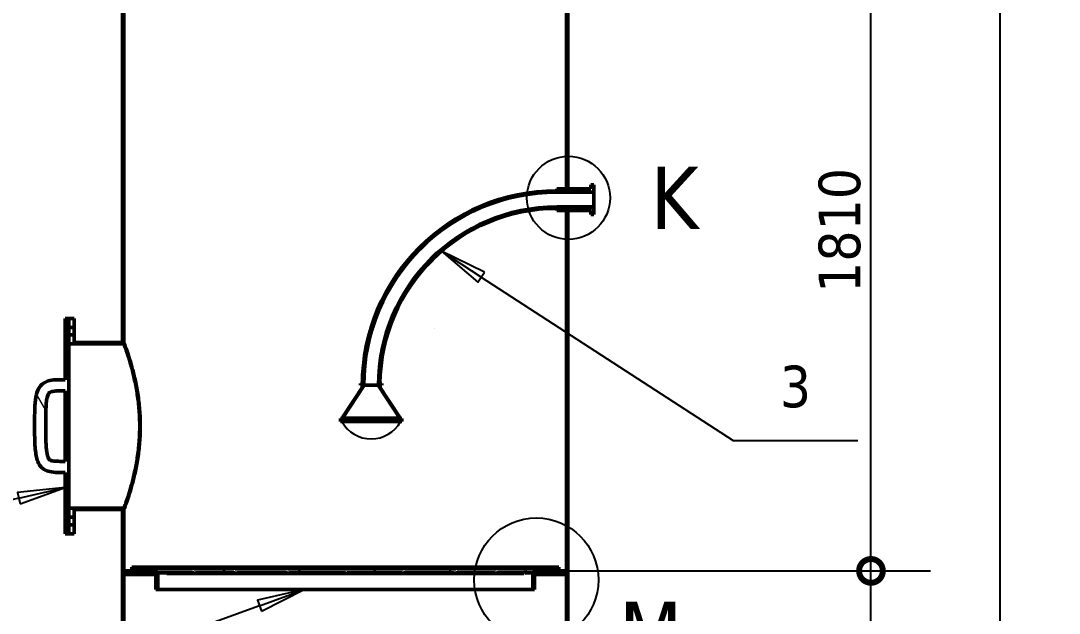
# Model space of a CAD drawing. Header units: millimetres. Extents: x 0 to 19008, y 0 to 13560.
# Drawn here: x 2756 to 5554, y 10005 to 11601 of the extents above; entities that cross this region are included whole.
import ezdxf

# ---------------------------------------------------------------- set-up
doc = ezdxf.new("R2010")
doc.units = ezdxf.units.MM
doc.header["$LTSCALE"] = 32
for name, color, linetype, lineweight in [('剖面线 (ISO)', 7, 'Continuous', 18), ('可见 (ISO)', 7, 'Continuous', 50), ('尺寸 (ISO)', 7, 'Continuous', 25), ('局部视图边界 (ISO)', 7, 'Continuous', 25), ('符号 (ISO)', 7, 'Continuous', 25), ('草图几何图元 (ISO)', 7, 'Continuous', 25)]:
    doc.layers.add(name, color=color, linetype=linetype, lineweight=lineweight)
doc.styles.add('标签文本 (ISO)', font='TAHOMA.TTF')
doc.styles.add('注释文本 (ISO)', font='TAHOMA.TTF')
doc.dimstyles.new('默认 (GB)', dxfattribs={"dimscale": 32, "dimtxt": 3.5, "dimasz": 4, "dimexe": 5, "dimexo": 0, "dimgap": 0.75, "dimtad": 1, "dimrnd": 1e-08, "dimdsep": 46, "dimtxsty": '注释文本 (ISO)', "dimblk": 'Filled-1', "dimcen": 0.09, "dimdle": 10, "dimclrd": 256, "dimclre": 256, "dimclrt": 256, "dimaunit": 1, "dimadec": 3, "dimazin": 2, "dimtfac": 1, "dimtmove": 0, "dimatfit": 3, "dimldrblk": 'Filled-1', "dimfxl": 1, "dimtolj": 1, "dimtzin": 0, "dimlwd": -1, "dimlwe": -1, "dimarcsym": 0})
pattern_1 = [(60, (0, 0), (-87.9882, 50.8), [])]
pattern_2 = [(120.0002, (0, 0), (-87.988, -50.8003), [])]

# ---------------------------------------------------------------- blocks, each defined once
blk = doc.blocks.new('引出序号7')
at = {"layer": '符号 (ISO)'}
for p, q in [((109.992, 314.664), (106.061, 313.771)), ((106.232, 313.3), (109.992, 314.664)), ((106.402, 312.83), (109.992, 314.664)), ((106.232, 313.3), (69.725, 300.061)), ((106.061, 313.771), (106.402, 312.83)), ((69.725, 300.061), (59.225, 300.061))]:
    blk.add_line(p, q, dxfattribs=at)
at = {"layer": '符号 (ISO)', "flags": 128}
blk.add_lwpolyline([(106.402, 312.83), (109.992, 314.664), (106.061, 313.771), (106.402, 312.83)], dxfattribs=at)
at = {"layer": '符号 (ISO)'}
blk.add_solid([(106.402, 312.83), (109.992, 314.664), (106.061, 313.771), (106.402, 312.83)], dxfattribs=at)
at = {"layer": '符号 (ISO)', "insert": (64.475, 304.583), "char_height": 3.5, "attachment_point": 5, "style": '注释文本 (ISO)'}
blk.add_mtext('13', dxfattribs=at)
blk = doc.blocks.new('引出序号8')
at = {"layer": '符号 (ISO)'}
for p, q in [((89.86, 323.252), (85.851, 322.838)), ((85.851, 322.838), (86.076, 321.864)), ((85.963, 322.351), (89.86, 323.252)), ((86.076, 321.864), (89.86, 323.252)), ((85.963, 322.351), (68.627, 318.342)), ((68.627, 318.342), (58.127, 318.342))]:
    blk.add_line(p, q, dxfattribs=at)
at = {"layer": '符号 (ISO)', "flags": 128}
blk.add_lwpolyline([(86.076, 321.864), (89.86, 323.252), (85.851, 322.838), (86.076, 321.864)], dxfattribs=at)
at = {"layer": '符号 (ISO)'}
blk.add_solid([(86.076, 321.864), (89.86, 323.252), (85.851, 322.838), (86.076, 321.864)], dxfattribs=at)
at = {"layer": '符号 (ISO)', "insert": (63.377, 322.854), "char_height": 3.5, "attachment_point": 5, "style": '注释文本 (ISO)'}
blk.add_mtext('9', dxfattribs=at)
blk = doc.blocks.new('引出序号10')
at = {"layer": '符号 (ISO)'}
for p, q in [((124.9, 340.949), (121.544, 343.126)), ((125.172, 341.369), (121.544, 343.126)), ((121.544, 343.126), (124.628, 340.53)), ((124.628, 340.53), (125.172, 341.369)), ((124.9, 340.949), (146.106, 327.191)), ((146.106, 327.191), (156.606, 327.191))]:
    blk.add_line(p, q, dxfattribs=at)
at = {"layer": '符号 (ISO)', "flags": 128}
blk.add_lwpolyline([(125.172, 341.369), (121.544, 343.126), (124.628, 340.53), (125.172, 341.369)], dxfattribs=at)
at = {"layer": '符号 (ISO)'}
blk.add_solid([(125.172, 341.369), (121.544, 343.126), (124.628, 340.53), (125.172, 341.369)], dxfattribs=at)
at = {"layer": '符号 (ISO)', "insert": (151.356, 331.714), "char_height": 3.5, "attachment_point": 5, "style": '注释文本 (ISO)'}
blk.add_mtext('3', dxfattribs=at)
blk = doc.blocks.new('_DotSmall')
at = {"color": 0, "linetype": 'ByBlock', "const_width": 0.5}
blk.add_lwpolyline([(-0.0625, 0, 1), (0.0625, 0, 1)], format="xyb", close=True, dxfattribs=at)
blk = doc.blocks.new('*D42')
at = {"layer": 'Defpoints', "color": 0, "transparency": 16777216}
for p in [(4226.8, 10119.3), (5046.9, 10119.3), (4226.8, 4119.3)]:
    blk.add_point(p, dxfattribs=at)
at = {"layer": '尺寸 (ISO)', "transparency": 16777216}
for p, q in [((4226.8, 10119.3), (5206.9, 10119.3)), ((5046.9, 4119.3), (5046.9, 10119.3)), ((4226.8, 4119.3), (5206.9, 4119.3))]:
    blk.add_line(p, q, dxfattribs=at)
at = {"layer": '尺寸 (ISO)', "transparency": 16777216, "xscale": 128, "yscale": 128, "zscale": 128}
for p, rotation in [((5046.9, 10119.3), 90), ((5046.9, 4119.3), 270)]:
    blk.add_blockref('_DotSmall', p, dxfattribs=dict(at, rotation=rotation))
at = {"layer": '尺寸 (ISO)', "transparency": 16777216, "insert": (4906.3, 6957.7), "char_height": 112, "attachment_point": 1, "rotation": 90, "style": '注释文本 (ISO)'}
blk.add_mtext('\\A1;6000', dxfattribs=at)
blk = doc.blocks.new('Filled-1')
at = {"color": 0}
for p, q in [((0, 0), (-1, 0.125)), ((-1, 0.125), (-1, -0.125)), ((-1, 0), (0, 0)), ((-1, -0.125), (0, 0))]:
    blk.add_line(p, q, dxfattribs=at)
at = {"color": 0, "flags": 128}
blk.add_lwpolyline([(-1, -0.125), (0, 0), (-1, 0.125), (-1, -0.125)], dxfattribs=at)
at = {"color": 0}
blk.add_solid([(-1, -0.125), (0, 0), (-1, 0.125), (-1, -0.125)], dxfattribs=at)
blk = doc.blocks.new('*D43')
at = {"layer": 'Defpoints', "color": 0, "transparency": 16777216}
for p in [(4226.8, 11929.3), (5046.9, 11929.3), (4226.8, 10119.3)]:
    blk.add_point(p, dxfattribs=at)
at = {"layer": '尺寸 (ISO)', "transparency": 16777216}
for p, q in [((4226.8, 11929.3), (5206.9, 11929.3)), ((5046.9, 10119.3), (5046.9, 11929.3)), ((4226.8, 10119.3), (5206.9, 10119.3))]:
    blk.add_line(p, q, dxfattribs=at)
at = {"layer": '尺寸 (ISO)', "transparency": 16777216, "xscale": 128, "yscale": 128, "zscale": 128}
for p, rotation in [((5046.9, 11929.3), 90), ((5046.9, 10119.3), 270)]:
    blk.add_blockref('_DotSmall', p, dxfattribs=dict(at, rotation=rotation))
at = {"layer": '尺寸 (ISO)', "transparency": 16777216, "insert": (4905.8, 10868), "char_height": 112, "attachment_point": 1, "rotation": 90, "style": '注释文本 (ISO)'}
blk.add_mtext('\\A1;1810', dxfattribs=at)
blk = doc.blocks.new('*D46')
at = {"layer": 'Defpoints', "color": 0, "transparency": 16777216}
for p in [(3630.5, 12619.3), (4180.5, 873), (5394.1, 873)]:
    blk.add_point(p, dxfattribs=at)
at = {"layer": '尺寸 (ISO)', "transparency": 16777216}
for p, q in [((3630.5, 12619.3), (5554.1, 12619.3)), ((5394.1, 12491.3), (5394.1, 1001)), ((4180.5, 873), (5554.1, 873))]:
    blk.add_line(p, q, dxfattribs=at)
at = {"layer": '尺寸 (ISO)', "transparency": 16777216, "xscale": 128, "yscale": 128, "zscale": 128}
for p, rotation in [((5394.1, 12619.3), 90), ((5394.1, 873), 270)]:
    blk.add_blockref('Filled-1', p, dxfattribs=dict(at, rotation=rotation))
at = {"layer": '尺寸 (ISO)', "transparency": 16777216, "insert": (5253.5, 6547.5), "char_height": 112, "attachment_point": 1, "rotation": 90, "style": '注释文本 (ISO)'}
blk.add_mtext('\\A1;11750', dxfattribs=at)
blk = doc.blocks.new('二维局部视图0')
at = {"layer": '局部视图边界 (ISO)'}
blk.add_circle((132.245, 347.624), 3.5, dxfattribs=at)
at = {"layer": '局部视图边界 (ISO)', "insert": (139.148, 344.999), "char_height": 5.25, "attachment_point": 7, "style": '标签文本 (ISO)'}
blk.add_mtext('K', dxfattribs=at)
blk = doc.blocks.new('二维局部视图2')
at = {"layer": '局部视图边界 (ISO)'}
blk.add_circle((129.543, 315.462), 5.226, dxfattribs=at)
at = {"layer": '局部视图边界 (ISO)', "insert": (136.494, 308.391), "char_height": 5.25, "attachment_point": 7, "style": '标签文本 (ISO)'}
blk.add_mtext('M', dxfattribs=at)

msp = doc.modelspace()

# ---------------------------------------------------------------- hatches: boundary and pattern name
at = {"layer": '剖面线 (ISO)'}
h = msp.add_hatch(dxfattribs=at)
h.set_pattern_fill('ANSI31', color=256, scale=812.8, angle=14.9999778, style=0)
h.set_pattern_definition(pattern_1)
h.paths.add_polyline_path([(3034.2394, 3294.2543), (3030.5394, 3294.2543), (3030.5394, 2219.2543), (3034.2394, 2219.2543)])
h.paths.add_polyline_path([(4230.5394, 3594.2543), (4226.8394, 3594.2543), (4226.8394, 2219.2543), (4230.5394, 2219.2543)])
h.paths.add_polyline_path([(3110.5394, 4119.2543), (3110.5394, 4129.2543), (3055.5394, 4129.2543), (3034.2394, 4129.2543), (3034.2394, 4494.2543), (3030.5394, 4494.2543), (3030.5394, 3744.2543), (3034.2394, 3744.2543), (3034.2394, 4119.2543)])
h.paths.add_polyline_path([(3110.5394, 11919.2543), (3110.5394, 11929.2543), (3055.5394, 11929.2543), (3034.2394, 11929.2543), (3034.2394, 12119.2543), (3030.5394, 12119.2543), (3030.5394, 10734.2543), (3034.2394, 10734.2543), (3034.2394, 11919.2543)])
h.paths.add_polyline_path([(4150.5394, 11929.2543), (4150.5394, 11919.2543), (4226.8394, 11919.2543), (4226.8394, 11142.9543), (4226.8394, 11142.7543), (4230.5394, 11142.7543), (4230.5394, 11142.9543), (4230.5394, 12119.2543), (4226.8394, 12119.2543), (4226.8394, 11929.2543), (4205.5394, 11929.2543)])
h.paths.add_polyline_path([(3034.2394, 10109.2543), (3110.5394, 10109.2543), (3110.5394, 10119.2543), (3055.5394, 10119.2543), (3034.2394, 10119.2543), (3034.2394, 10284.2543), (3030.5394, 10284.2543), (3030.5394, 4944.2543), (3034.2394, 4944.2543)])
h.paths.add_polyline_path([(4150.5394, 10109.2543), (4226.8394, 10109.2543), (4226.8394, 4129.2543), (4205.5394, 4129.2543), (4150.5394, 4129.2543), (4150.5394, 4119.2543), (4226.8394, 4119.2543), (4226.8394, 4044.2543), (4230.5394, 4044.2543), (4230.5394, 11095.5543), (4230.5394, 11095.7543), (4226.8394, 11095.7543), (4226.8394, 11095.5543), (4226.8394, 10119.2543), (4205.5394, 10119.2543), (4150.5394, 10119.2543)])
h = msp.add_hatch(dxfattribs=at)
h.set_pattern_fill('ANSI31', color=256, scale=812.8, angle=14.9999778, style=0)
h.set_pattern_definition(pattern_1)
edge = h.paths.add_edge_path()
edge.add_line((3676.6748, 10619.2543), (3680.3748, 10619.2543))
edge.add_ellipse((4200.3748, 10619.2543), major_axis=(-520, 0), ratio=1, start_angle=270, end_angle=360, ccw=False)
edge.add_line((4200.3748, 11139.2543), (4300.3748, 11139.2543))
edge.add_line((4300.3748, 11139.2543), (4300.3748, 11159.2543))
edge.add_line((4300.3748, 11159.2543), (4292.3748, 11159.2543))
edge.add_line((4292.3748, 11159.2543), (4292.3748, 11148.2543))
edge.add_line((4292.3748, 11148.2543), (4232.3748, 11148.2543))
edge.add_line((4232.3748, 11148.2543), (4232.3748, 11142.9543))
edge.add_line((4232.3748, 11142.9543), (4230.5394, 11142.9543))
edge.add_line((4230.5394, 11142.9543), (4226.8394, 11142.9543))
edge.add_line((4226.8394, 11142.9543), (4224.3748, 11142.9543))
edge.add_line((4224.3748, 11142.9543), (4224.3748, 11148.2543))
edge.add_line((4224.3748, 11148.2543), (4200.3748, 11148.2543))
edge.add_line((4200.3748, 11148.2543), (4200.3748, 11142.9543))
edge.add_ellipse((4200.3748, 10619.2543), major_axis=(0, 523.7), ratio=1, start_angle=0, end_angle=90)
h.paths.add_polyline_path([(3671.3748, 10619.2543), (3676.6748, 10619.2543), (3676.6748, 10624.2543), (3671.3748, 10624.2543)])
edge = h.paths.add_edge_path()
edge.add_line((3720.3748, 10619.2543), (3729.3748, 10619.2543))
edge.add_line((3729.3748, 10619.2543), (3729.3748, 10624.2543))
edge.add_line((3729.3748, 10624.2543), (3724.1011, 10624.2543))
edge.add_ellipse((4200.3748, 10619.2543), major_axis=(-476.2738, 5), ratio=1, start_angle=270.6014784, end_angle=360, ccw=False)
edge.add_line((4200.3748, 11095.5543), (4200.3748, 11090.2543))
edge.add_line((4200.3748, 11090.2543), (4224.3748, 11090.2543))
edge.add_line((4224.3748, 11090.2543), (4224.3748, 11095.5543))
edge.add_line((4224.3748, 11095.5543), (4226.8394, 11095.5543))
edge.add_line((4226.8394, 11095.5543), (4230.5394, 11095.5543))
edge.add_line((4230.5394, 11095.5543), (4232.3748, 11095.5543))
edge.add_line((4232.3748, 11095.5543), (4232.3748, 11090.2543))
edge.add_line((4232.3748, 11090.2543), (4292.3748, 11090.2543))
edge.add_line((4292.3748, 11090.2543), (4292.3748, 11079.2543))
edge.add_line((4292.3748, 11079.2543), (4300.3748, 11079.2543))
edge.add_line((4300.3748, 11079.2543), (4300.3748, 11099.2543))
edge.add_line((4300.3748, 11099.2543), (4200.3748, 11099.2543))
edge.add_ellipse((4200.3748, 10619.2543), major_axis=(0, 480), ratio=1, start_angle=0, end_angle=90)
h.paths.add_polyline_path([(3617.8748, 10529.2543), (3617.8748, 10521.2543), (3621.5748, 10521.2543), (3621.5748, 10529.2543)])
h.paths.add_polyline_path([(3782.8748, 10521.2543), (3782.8748, 10529.2543), (3779.1748, 10529.2543), (3779.1748, 10521.2543)])
h = msp.add_hatch(dxfattribs=at)
h.set_pattern_fill('ANSI31', color=256, scale=812.8, angle=75.0001754, style=0)
h.set_pattern_definition(pattern_2)
edge = h.paths.add_edge_path()
edge.add_line((2875.5345, 10263.6043), (2885.5345, 10263.6043))
edge.add_line((2885.5345, 10263.6043), (2885.5345, 10287.9543))
edge.add_line((2885.5345, 10287.9543), (2885.5345, 10730.5543))
edge.add_line((2885.5345, 10730.5543), (2885.5345, 10754.9043))
edge.add_line((2885.5345, 10754.9043), (2875.5345, 10754.9043))
edge.add_line((2875.5345, 10754.9043), (2875.5345, 10634.2543))
edge.add_spline(control_points=[(2875.5345, 10634.2543), (2856.6614, 10634.2543), (2842.342, 10634.2543), (2825.3917, 10629.2571), (2820.6709, 10627.0897), (2811.9546, 10620.7136), (2808.3583, 10616.6766), (2802.2814, 10606.6722), (2800.0547, 10600.6577), (2794.2163, 10576.7717), (2793.6704, 10552.6576), (2793.5937, 10520.9403), (2793.5878, 10504.5309), (2793.6662, 10483.2184), (2793.849, 10470.2259), (2795.5133, 10442.6403), (2797.0578, 10431.1124), (2800.9117, 10416.4905), (2802.9313, 10410.9783), (2808.4238, 10401.8188), (2811.5303, 10398.1605), (2820.1244, 10391.3304), (2825.2922, 10389.0769), (2841.7723, 10384.2543), (2855.9411, 10384.2543), (2875.5345, 10384.2543)], knot_values=[-43.696656304, -43.696656304, -43.696656304, -43.696656304, -37.789086569, -37.789086569, -35.25698667, -35.25698667, -32.612282893, -32.612282893, -29.656253231, -29.656253231, -21.926235823, -21.926235823, -19.788603883, -19.788603883, -16.570939402, -16.570939402, -12.728044649, -12.728044649, -10.366487452, -10.366487452, -8.370031356, -8.370031356, -5.878022287, -5.878022287, 0, 0, 0, 0], degree=3, periodic=0)
edge.add_line((2875.5345, 10384.2543), (2875.5345, 10263.6043))
edge = h.paths.add_edge_path(flags=0)
edge.add_spline(control_points=[(2875.5345, 10604.2543), (2869.2206, 10604.2543), (2863.6881, 10604.2501), (2858.8953, 10604.136), (2854.2598, 10604.0256), (2850.3177, 10603.8099), (2847.052, 10603.4583), (2843.8548, 10603.1141), (2841.3141, 10602.639), (2839.3673, 10602.0973), (2837.4852, 10601.5736), (2836.1651, 10601.0025), (2835.1692, 10600.435), (2834.2064, 10599.8863), (2833.5228, 10599.3453), (2832.856, 10598.6572), (2832.2113, 10597.9919), (2831.5795, 10597.1684), (2830.9236, 10596.0303), (2830.2895, 10594.93), (2829.6444, 10593.5366), (2829.0337, 10591.8374), (2827.8672, 10588.5914), (2826.8547, 10584.2301), (2826.0972, 10579.2167), (2825.3894, 10574.5322), (2824.8874, 10569.2902), (2824.5345, 10563.9579), (2824.2048, 10558.9755), (2824.0022, 10553.927), (2823.8707, 10549.0545), (2823.7478, 10544.5017), (2823.6865, 10540.0995), (2823.6515, 10535.9172), (2823.6189, 10532.0092), (2823.6092, 10528.2916), (2823.6049, 10524.7358), (2823.597, 10518.171), (2823.6, 10512.1836), (2823.6024, 10506.0107), (2823.6044, 10500.638), (2823.6087, 10495.0921), (2823.6613, 10489.1186), (2823.7071, 10483.9194), (2823.7903, 10478.4002), (2823.9678, 10472.6309), (2824.1203, 10467.6702), (2824.3433, 10462.527), (2824.6839, 10457.3938), (2824.9808, 10452.9179), (2825.3683, 10448.4499), (2825.8753, 10444.222), (2826.3173, 10440.5357), (2826.8507, 10437.0409), (2827.4808, 10433.9233), (2828.0302, 10431.2051), (2828.6549, 10428.7753), (2829.3262, 10426.7397), (2829.9115, 10424.9649), (2830.5306, 10423.4942), (2831.134, 10422.3411), (2831.6665, 10421.3234), (2832.1807, 10420.5544), (2832.6698, 10419.953), (2833.0955, 10419.4296), (2833.5009, 10419.0275), (2833.9571, 10418.6579), (2834.3541, 10418.3361), (2834.7935, 10418.0366), (2835.3573, 10417.729), (2836.327, 10417.2002), (2837.6894, 10416.642), (2839.7288, 10416.136), (2841.2458, 10415.7596), (2843.1277, 10415.4193), (2845.4052, 10415.1472), (2848.7526, 10414.7473), (2852.9483, 10414.4999), (2858.0341, 10414.3778), (2862.9972, 10414.2587), (2868.806, 10414.2543), (2875.5345, 10414.2543)], knot_values=[1, 1, 1, 1, 1.032805, 1.032805, 1.032805, 1.064533832, 1.064533832, 1.064533832, 1.095596634, 1.095596634, 1.095596634, 1.125627975, 1.125627975, 1.125627975, 1.154662104, 1.154662104, 1.154662104, 1.182732134, 1.182732134, 1.182732134, 1.20987008, 1.20987008, 1.20987008, 1.261710504, 1.261710504, 1.261710504, 1.310149678, 1.310149678, 1.310149678, 1.355410758, 1.355410758, 1.355410758, 1.397702258, 1.397702258, 1.397702258, 1.437219013, 1.437219013, 1.437219013, 1.510176009, 1.510176009, 1.510176009, 1.573675111, 1.573675111, 1.573675111, 1.628942406, 1.628942406, 1.628942406, 1.676464586, 1.676464586, 1.676464586, 1.717900493, 1.717900493, 1.717900493, 1.75402961, 1.75402961, 1.75402961, 1.78553159, 1.78553159, 1.78553159, 1.812999041, 1.812999041, 1.812999041, 1.837241204, 1.837241204, 1.837241204, 1.858340695, 1.858340695, 1.858340695, 1.876704922, 1.876704922, 1.876704922, 1.908286277, 1.908286277, 1.908286277, 1.931778242, 1.931778242, 1.931778242, 1.966305764, 1.966305764, 1.966305764, 2, 2, 2, 2], degree=3, periodic=0)
edge.add_line((2875.5345, 10414.2543), (2875.5345, 10604.2543))
h.paths.add_polyline_path([(2885.5345, 10799.2543), (2875.5345, 10799.2543), (2875.5345, 10774.9043), (2885.5345, 10774.9043)])
h.paths.add_polyline_path([(2875.5345, 10219.2543), (2885.5345, 10219.2543), (2885.5345, 10243.6043), (2875.5345, 10243.6043)])
h = msp.add_hatch(dxfattribs=at)
h.set_pattern_fill('ANSI31', color=256, scale=812.8, angle=14.9999778, style=0)
h.set_pattern_definition(pattern_1)
h.paths.add_polyline_path([(2900.5345, 10754.9043), (2885.5345, 10754.9043), (2885.5345, 10730.5543), (3034.2394, 10730.5543), (3034.2394, 10734.2543), (3030.5394, 10734.2543), (2900.5345, 10734.2543)])
h.paths.add_polyline_path([(2885.5345, 10263.6043), (2900.5345, 10263.6043), (2900.5345, 10284.2543), (3030.5394, 10284.2543), (3034.2394, 10284.2543), (3034.2394, 10287.9543), (2885.5345, 10287.9543)])
h.paths.add_polyline_path([(2900.5345, 10799.2543), (2885.5345, 10799.2543), (2885.5345, 10774.9043), (2900.5345, 10774.9043)])
h.paths.add_polyline_path([(2885.5345, 10219.2543), (2900.5345, 10219.2543), (2900.5345, 10243.6043), (2885.5345, 10243.6043)])
h = msp.add_hatch(dxfattribs=at)
h.set_pattern_fill('ANSI31', color=256, scale=812.8, angle=75.0001754, style=0)
h.set_pattern_definition(pattern_2)
h.paths.add_polyline_path([(3698.8748, 10529.2543), (3698.8748, 10530.2543), (3623.4227, 10530.2543), (3681.5694, 10619.2543), (3680.3748, 10619.2543), (3621.5748, 10529.2543)])
h.paths.add_polyline_path([(3701.8748, 10530.2543), (3701.8748, 10529.2543), (3779.1748, 10529.2543), (3720.3748, 10619.2543), (3719.1803, 10619.2543), (3777.327, 10530.2543)])
h = msp.add_hatch(dxfattribs=at)
h.set_pattern_fill('ANSI31', color=256, scale=812.8, angle=-14.9999778, style=0)
h.set_pattern_definition([(30, (0, 0), (-50.8, 87.9882), [])])
h.paths.add_polyline_path([(3226.8915, 10114.1093), (3334.2843, 10114.1093), (3336.8519, 10112.2906), (3338.1401, 10114.1093), (3474.8945, 10114.1093), (3477.4621, 10112.2906), (3478.7503, 10114.1093), (3630.7587, 10114.1093), (3634.7567, 10112.2385), (3635.6321, 10114.1093), (3783.6935, 10114.1093), (3784.9817, 10112.2906), (3787.5492, 10114.1093), (3924.401, 10114.1093), (3925.6892, 10112.2906), (3928.2568, 10114.1093), (4034.1874, 10114.1093), (4035.4755, 10112.2906), (4038.0431, 10114.1093), (4111.2754, 10114.1093), (4112.5636, 10112.2906), (4115.1312, 10114.1093), (4135.5394, 10114.1093), (4135.5394, 10069.2543), (4140.5394, 10069.2543), (4140.5394, 10114.1093), (4140.5394, 10119.2543), (4150.5394, 10119.2543), (4205.5394, 10119.2543), (4205.5394, 10129.2543), (4140.5394, 10129.2543), (4140.5394, 10124.5666), (4118.8684, 10124.5666), (4117.6198, 10126.3293), (4115.1312, 10124.5666), (4041.7804, 10124.5666), (4040.5318, 10126.3293), (4038.0431, 10124.5666), (3931.9941, 10124.5666), (3930.7455, 10126.3293), (3928.2568, 10124.5666), (3791.2865, 10124.5666), (3790.0379, 10126.3293), (3787.5492, 10124.5666), (3626.6861, 10124.5666), (3625.7336, 10125.0122), (3625.5251, 10124.5666), (3474.8945, 10124.5666), (3472.4059, 10126.3293), (3471.1573, 10124.5666), (3334.2843, 10124.5666), (3331.7956, 10126.3293), (3330.547, 10124.5666), (3223.0358, 10124.5666), (3220.5471, 10126.3293), (3219.2985, 10124.5666), (3120.5394, 10124.5666), (3120.5394, 10129.2543), (3055.5394, 10129.2543), (3055.5394, 10119.2543), (3110.5394, 10119.2543), (3120.5394, 10119.2543), (3120.5394, 10114.1093), (3120.5394, 10069.2543), (3125.5394, 10069.2543), (3125.5394, 10114.1093), (3223.0358, 10114.1093), (3225.6034, 10112.2906)])

# ---------------------------------------------------------------- linework, layer by layer
at = {"layer": '可见 (ISO)'}
for p, q in [((3030.5394, 12119.2543), (3030.5394, 10734.2543)), ((4230.5394, 11142.7543), (4230.5394, 12119.2543)), ((3034.2394, 10734.2543), (3034.2394, 11919.2543)), ((4226.8394, 11919.2543), (4226.8394, 11142.7543)), ((4200.3748, 11148.2543), (4200.3748, 11142.9543)), ((4224.3748, 11148.2543), (4200.3748, 11148.2543)), ((4200.3748, 11139.2543), (4300.3748, 11139.2543)), ((4224.3748, 11142.9543), (4224.3748, 11148.2543)), ((4232.3748, 11142.9543), (4224.3748, 11142.9543)), ((4232.3748, 11148.2543), (4232.3748, 11142.9543)), ((4292.3748, 11148.2543), (4232.3748, 11148.2543)), ((4292.3748, 11159.2543), (4292.3748, 11148.2543)), ((4300.3748, 11159.2543), (4292.3748, 11159.2543)), ((4300.3748, 11139.2543), (4300.3748, 11159.2543)), ((4300.3748, 11139.2543), (4300.3748, 11099.2543)), ((4300.3748, 11099.2543), (4200.3748, 11099.2543)), ((4200.3748, 11095.5543), (4200.3748, 11090.2543)), ((4200.3748, 11090.2543), (4224.3748, 11090.2543)), ((4224.3748, 11090.2543), (4224.3748, 11095.5543)), ((4224.3748, 11095.5543), (4232.3748, 11095.5543)), ((4226.8394, 11095.7543), (4226.8394, 10119.2543)), ((4230.5394, 4044.2543), (4230.5394, 11095.7543)), ((4232.3748, 11095.5543), (4232.3748, 11090.2543)), ((4232.3748, 11090.2543), (4292.3748, 11090.2543)), ((4292.3748, 11090.2543), (4292.3748, 11079.2543)), ((4292.3748, 11079.2543), (4300.3748, 11079.2543)), ((4300.3748, 11079.2543), (4300.3748, 11099.2543)), ((2885.5345, 10799.2543), (2875.5345, 10799.2543)), ((2875.5345, 10799.2543), (2875.5345, 10774.9043)), ((2875.5345, 10774.9043), (2885.5345, 10774.9043)), ((2875.5345, 10754.9043), (2875.5345, 10774.9043)), ((2885.5345, 10774.9043), (2885.5345, 10799.2543)), ((2900.5345, 10799.2543), (2885.5345, 10799.2543)), ((2885.5345, 10799.2543), (2885.5345, 10774.9043)), ((2885.5345, 10774.9043), (2885.5345, 10754.9043)), ((2885.5345, 10774.9043), (2900.5345, 10774.9043)), ((2885.5345, 10754.9043), (2885.5345, 10774.9043)), ((2900.5345, 10774.9043), (2900.5345, 10799.2543)), ((2900.5345, 10774.9043), (2900.5345, 10754.9043)), ((2885.5345, 10754.9043), (2875.5345, 10754.9043)), ((2875.5345, 10754.9043), (2875.5345, 10634.2543)), ((2885.5345, 10263.6043), (2885.5345, 10754.9043)), ((2900.5345, 10754.9043), (2885.5345, 10754.9043)), ((2885.5345, 10754.9043), (2885.5345, 10730.5543)), ((2900.5345, 10734.2543), (2900.5345, 10754.9043)), ((2885.5345, 10730.5543), (3034.2394, 10730.5543)), ((3034.2394, 10734.2543), (2900.5345, 10734.2543)), ((3030.5394, 10734.2543), (3034.2394, 10734.2543)), ((3034.2394, 10730.5543), (3034.2394, 10734.2543)), ((2875.5345, 10604.2543), (2875.5345, 10414.2543)), ((3680.3748, 10619.2543), (3621.5748, 10529.2543)), ((3623.4227, 10530.2543), (3681.5694, 10619.2543)), ((3671.3748, 10624.2543), (3671.3748, 10619.2543)), ((3676.6748, 10624.2543), (3671.3748, 10624.2543)), ((3671.3748, 10619.2543), (3676.6748, 10619.2543)), ((3676.6748, 10619.2543), (3676.6748, 10624.2543)), ((3676.6748, 10624.2543), (3676.6987, 10624.2543)), ((3676.6748, 10619.2543), (3680.3748, 10619.2543)), ((3681.5694, 10619.2543), (3680.3748, 10619.2543)), ((3681.5694, 10619.2543), (3719.1803, 10619.2543)), ((3720.3748, 10619.2543), (3719.1803, 10619.2543)), ((3719.1803, 10619.2543), (3777.327, 10530.2543)), ((3720.3748, 10619.2543), (3729.3748, 10619.2543)), ((3779.1748, 10529.2543), (3720.3748, 10619.2543)), ((3729.3748, 10624.2543), (3724.1011, 10624.2543)), ((3729.3748, 10619.2543), (3729.3748, 10624.2543)), ((3617.8748, 10529.2543), (3617.8748, 10521.2543)), ((3621.5748, 10529.2543), (3617.8748, 10529.2543)), ((3617.8748, 10521.2543), (3621.5748, 10521.2543)), ((3621.5748, 10521.2543), (3621.5748, 10529.2543)), ((3621.5748, 10529.2543), (3698.8748, 10529.2543)), ((3621.5748, 10521.2543), (3779.1748, 10521.2543)), ((3698.8748, 10530.2543), (3623.4227, 10530.2543)), ((3698.8748, 10529.2543), (3698.8748, 10530.2543)), ((3698.8748, 10530.2543), (3701.8748, 10530.2543)), ((3701.8748, 10529.2543), (3698.8748, 10529.2543)), ((3701.8748, 10530.2543), (3701.8748, 10529.2543)), ((3777.327, 10530.2543), (3701.8748, 10530.2543)), ((3701.8748, 10529.2543), (3779.1748, 10529.2543)), ((3782.8748, 10529.2543), (3779.1748, 10529.2543)), ((3779.1748, 10529.2543), (3779.1748, 10521.2543)), ((3779.1748, 10521.2543), (3782.8748, 10521.2543)), ((3782.8748, 10521.2543), (3782.8748, 10529.2543)), ((2875.5345, 10384.2543), (2875.5345, 10263.6043)), ((3034.2394, 10287.9543), (2885.5345, 10287.9543)), ((2885.5345, 10287.9543), (2885.5345, 10263.6043)), ((2900.5345, 10263.6043), (2900.5345, 10284.2543)), ((2900.5345, 10284.2543), (3034.2394, 10284.2543)), ((3034.2394, 10284.2543), (3030.5394, 10284.2543)), ((3030.5394, 10284.2543), (3030.5394, 4944.2543)), ((3034.2394, 10284.2543), (3034.2394, 10287.9543)), ((3034.2394, 10119.2543), (3034.2394, 10284.2543)), ((2875.5345, 10263.6043), (2885.5345, 10263.6043)), ((2875.5345, 10243.6043), (2875.5345, 10263.6043)), ((2885.5345, 10243.6043), (2875.5345, 10243.6043)), ((2875.5345, 10243.6043), (2875.5345, 10219.2543)), ((2885.5345, 10263.6043), (2885.5345, 10243.6043)), ((2885.5345, 10263.6043), (2900.5345, 10263.6043)), ((2885.5345, 10243.6043), (2885.5345, 10263.6043)), ((2885.5345, 10219.2543), (2885.5345, 10243.6043)), ((2900.5345, 10243.6043), (2885.5345, 10243.6043)), ((2885.5345, 10243.6043), (2885.5345, 10219.2543)), ((2900.5345, 10263.6043), (2900.5345, 10243.6043)), ((2900.5345, 10219.2543), (2900.5345, 10243.6043)), ((2875.5345, 10219.2543), (2885.5345, 10219.2543)), ((2885.5345, 10219.2543), (2900.5345, 10219.2543)), ((3120.5394, 10129.2543), (3055.5394, 10129.2543)), ((3055.5394, 10129.2543), (3055.5394, 10119.2543)), ((3120.5394, 10124.5666), (3120.5394, 10129.2543)), ((3120.5394, 10129.2543), (4140.5394, 10129.2543)), ((4205.5394, 10129.2543), (4140.5394, 10129.2543)), ((4140.5394, 10129.2543), (4140.5394, 10124.5666)), ((4205.5394, 10119.2543), (4205.5394, 10129.2543)), ((3110.5394, 10119.2543), (3034.2394, 10119.2543)), ((3034.2394, 10109.2543), (3110.5394, 10109.2543)), ((3034.2394, 4944.2543), (3034.2394, 10109.2543)), ((3055.5394, 10119.2543), (3120.5394, 10119.2543)), ((3110.5394, 10109.2543), (3110.5394, 10119.2543)), ((3120.5394, 10109.2543), (3110.5394, 10109.2543)), ((3219.2985, 10124.5666), (3120.5394, 10124.5666)), ((3120.5394, 10119.2543), (3120.5394, 10114.1093)), ((3120.5394, 10114.1093), (3120.5394, 10069.2543)), ((3120.5455, 10126.3293), (3220.5471, 10126.3293)), ((3125.5394, 10069.2543), (3125.5394, 10114.1093)), ((3125.5394, 10114.1093), (3223.0358, 10114.1093)), ((3149.7809, 10112.2906), (3225.6034, 10112.2906)), ((3220.5471, 10126.3293), (3219.2985, 10124.5666)), ((3223.0358, 10124.5666), (3220.5471, 10126.3293)), ((3220.5471, 10126.3293), (3331.7956, 10126.3293)), ((3330.547, 10124.5666), (3223.0358, 10124.5666)), ((3223.0358, 10114.1093), (3225.6034, 10112.2906)), ((3225.6034, 10112.2906), (3226.8915, 10114.1093)), ((3225.6034, 10112.2906), (3336.8519, 10112.2906)), ((3226.8915, 10114.1093), (3334.2843, 10114.1093)), ((3331.7956, 10126.3293), (3330.547, 10124.5666)), ((3334.2843, 10124.5666), (3331.7956, 10126.3293)), ((3331.7956, 10126.3293), (3472.4059, 10126.3293)), ((3471.1573, 10124.5666), (3334.2843, 10124.5666)), ((3334.2843, 10114.1093), (3336.8519, 10112.2906)), ((3336.8519, 10112.2906), (3338.1401, 10114.1093)), ((3336.8519, 10112.2906), (3477.4621, 10112.2906)), ((3338.1401, 10114.1093), (3474.8945, 10114.1093)), ((3472.4059, 10126.3293), (3471.1573, 10124.5666)), ((3474.8945, 10124.5666), (3472.4059, 10126.3293)), ((3472.4059, 10126.3293), (3790.0379, 10126.3293)), ((3625.5251, 10124.5666), (3474.8945, 10124.5666)), ((3474.8945, 10114.1093), (3477.4621, 10112.2906)), ((3477.4621, 10112.2906), (3478.7503, 10114.1093)), ((3477.4621, 10112.2906), (3634.6454, 10112.2906)), ((3478.7503, 10114.1093), (3630.7587, 10114.1093)), ((3625.7336, 10125.0122), (3625.5251, 10124.5666)), ((3626.6861, 10124.5666), (3625.7336, 10125.0122)), ((3787.5492, 10124.5666), (3626.6861, 10124.5666)), ((3630.7587, 10114.1093), (3634.7567, 10112.2385)), ((3634.7567, 10112.2385), (3635.6321, 10114.1093)), ((3634.7811, 10112.2906), (3784.9817, 10112.2906)), ((3635.6321, 10114.1093), (3783.6935, 10114.1093)), ((3783.6935, 10114.1093), (3784.9817, 10112.2906)), ((3784.9817, 10112.2906), (3787.5492, 10114.1093)), ((3784.9817, 10112.2906), (3925.1359, 10112.2906)), ((3790.0379, 10126.3293), (3787.5492, 10124.5666)), ((3787.5492, 10114.1093), (3924.401, 10114.1093)), ((3791.2865, 10124.5666), (3790.0379, 10126.3293)), ((3790.0379, 10126.3293), (3930.7366, 10126.3293)), ((3928.2568, 10124.5666), (3791.2865, 10124.5666)), ((3923.8524, 10114.1093), (3925.1359, 10112.2906)), ((3924.401, 10114.1093), (3925.6892, 10112.2906)), ((3925.1359, 10112.2906), (3925.6892, 10112.2906)), ((3925.6892, 10112.2906), (3928.2568, 10114.1093)), ((3925.6892, 10112.2906), (4035.4755, 10112.2906)), ((3930.7455, 10126.3293), (3928.2568, 10124.5666)), ((3930.7366, 10126.3293), (3928.2568, 10124.5666)), ((3928.2568, 10114.1093), (4034.1874, 10114.1093)), ((3930.7366, 10126.3293), (3930.7455, 10126.3293)), ((3931.9941, 10124.5666), (3930.7455, 10126.3293)), ((3930.7455, 10126.3293), (4040.5318, 10126.3293)), ((4038.0431, 10124.5666), (3931.9941, 10124.5666)), ((4034.1874, 10114.1093), (4035.4755, 10112.2906)), ((4035.4755, 10112.2906), (4038.0431, 10114.1093)), ((4035.4755, 10112.2906), (4111.298, 10112.2906)), ((4040.5318, 10126.3293), (4038.0431, 10124.5666)), ((4038.0431, 10114.1093), (4111.2754, 10114.1093)), ((4041.7804, 10124.5666), (4040.5318, 10126.3293)), ((4040.5318, 10126.3293), (4117.6198, 10126.3293)), ((4115.1312, 10124.5666), (4041.7804, 10124.5666)), ((4111.2754, 10114.1093), (4112.5636, 10112.2906)), ((4112.5636, 10112.2906), (4115.1312, 10114.1093)), ((4117.6198, 10126.3293), (4115.1312, 10124.5666)), ((4115.1312, 10114.1093), (4135.5394, 10114.1093)), ((4118.8684, 10124.5666), (4117.6198, 10126.3293)), ((4117.6198, 10126.3293), (4140.5334, 10126.3293)), ((4140.5394, 10124.5666), (4118.8684, 10124.5666)), ((4135.5394, 10114.1093), (4135.5394, 10069.2543)), ((4140.5394, 10114.1093), (4140.5394, 10119.2543)), ((4140.5394, 10119.2543), (4205.5394, 10119.2543)), ((4140.5394, 10069.2543), (4140.5394, 10114.1093)), ((4150.5394, 10109.2543), (4140.5394, 10109.2543)), ((4226.8394, 10119.2543), (4150.5394, 10119.2543)), ((4150.5394, 10119.2543), (4150.5394, 10109.2543)), ((4150.5394, 10109.2543), (4226.8394, 10109.2543)), ((4226.8394, 10109.2543), (4226.8394, 4129.2543)), ((3120.5394, 10069.2543), (3125.5394, 10069.2543)), ((3125.5394, 10069.2543), (4135.5394, 10069.2543)), ((4135.5394, 10069.2543), (4140.5394, 10069.2543))]:
    msp.add_line(p, q, dxfattribs=at)
for radius, end in [(523.7, 180), (520, 180), (480, 180), (476.3, 179.3985216)]:
    msp.add_arc((4200.3748, 10619.2543), radius, 90, end, dxfattribs=at)
for centre, major_axis, start_param, end_param in [((3630.5394, 10124.5666), (510, 0), 3.136712873, 3.141592654), ((3630.5394, 10330.5346), (0, 712.9667), 1.879218927, 1.881897214), ((3630.5394, 10330.5346), (0, 712.9667), 4.401288093, 4.403281043), ((3630.5394, 10124.5666), (510, 0), 0, 0.004879781)]:
    msp.add_ellipse(centre, major_axis=major_axis, ratio=0.708307978, start_param=start_param, end_param=end_param, dxfattribs=at)
for points, knots in [([(3034.2394, 10734.2543), (3034.2394, 10734.2543), (3034.3684, 10733.9132), (3034.8986, 10732.5025), (3035.2998, 10731.4329), (3036.3695, 10728.551), (3037.038, 10726.7385), (3038.6189, 10722.3864), (3039.5313, 10719.8467), (3042.5747, 10711.2021), (3045.0203, 10704.0487), (3050.292, 10687.5778), (3053.1135, 10678.259), (3058.6004, 10658.4398), (3061.4644, 10647.2383), (3066.889, 10622.8104), (3069.4441, 10609.5839), (3072.6552, 10588.833), (3073.6238, 10581.7593), (3075.3087, 10567.4194), (3076.0248, 10560.1531), (3077.1735, 10545.5593), (3077.6061, 10538.2308), (3078.1783, 10523.6498), (3078.3178, 10516.3972), (3078.3178, 10509.2543)], [102.818448079, 102.818448079, 102.818448079, 102.818448079, 104.959656514, 104.959656514, 107.10086495, 107.10086495, 109.242073385, 109.242073385, 111.38328182, 111.38328182, 115.665698691, 115.665698691, 119.948115562, 119.948115562, 124.233902698, 124.233902698, 128.519689834, 128.519689834, 130.662583401, 130.662583401, 132.805476969, 132.805476969, 134.948370537, 134.948370537, 137.091264105, 137.091264105, 137.091264105, 137.091264105]), ([(3034.2394, 10734.2543), (3034.2394, 10734.2543), (3034.3684, 10733.9132), (3034.8986, 10732.5025), (3035.2998, 10731.4329), (3036.3695, 10728.551), (3037.038, 10726.7385), (3038.6189, 10722.3864), (3039.5313, 10719.8467), (3042.5747, 10711.2021), (3045.0203, 10704.0487), (3050.292, 10687.5778), (3053.1135, 10678.259), (3058.6004, 10658.4398), (3061.4644, 10647.2383), (3066.889, 10622.8104), (3069.4441, 10609.5839), (3072.6552, 10588.833), (3073.6238, 10581.7593), (3075.3087, 10567.4194), (3076.0248, 10560.1531), (3077.1735, 10545.5593), (3077.6061, 10538.2308), (3078.1783, 10523.6498), (3078.3178, 10516.3972), (3078.3178, 10502.1113), (3078.1783, 10494.8588), (3077.6061, 10480.2778), (3077.1735, 10472.9493), (3076.0248, 10458.3554), (3075.3087, 10451.0892), (3073.6238, 10436.7492), (3072.6552, 10429.6755), (3069.4441, 10408.9246), (3066.889, 10395.6981), (3061.4644, 10371.2703), (3058.6004, 10360.0688), (3053.1135, 10340.2495), (3050.292, 10330.9308), (3045.0203, 10314.4598), (3042.5747, 10307.3064), (3039.5313, 10298.6618), (3038.6189, 10296.1221), (3037.038, 10291.77), (3036.3695, 10289.9576), (3035.2998, 10287.0756), (3034.8986, 10286.006), (3034.3684, 10284.5953), (3034.2394, 10284.2543), (3034.2394, 10284.2543)], [34.272816026, 34.272816026, 34.272816026, 34.272816026, 36.414024462, 36.414024462, 38.555232897, 38.555232897, 40.696441333, 40.696441333, 42.837649768, 42.837649768, 47.120066639, 47.120066639, 51.40248351, 51.40248351, 55.688270646, 55.688270646, 59.974057781, 59.974057781, 62.116951349, 62.116951349, 64.259844917, 64.259844917, 66.402738485, 66.402738485, 68.545632052, 68.545632052, 70.68852562, 70.68852562, 72.831419188, 72.831419188, 74.974312756, 74.974312756, 77.117206324, 77.117206324, 81.402993459, 81.402993459, 85.688780595, 85.688780595, 89.971197466, 89.971197466, 94.253614337, 94.253614337, 96.394822772, 96.394822772, 98.536031208, 98.536031208, 100.677239643, 100.677239643, 102.818448079, 102.818448079, 102.818448079, 102.818448079]), ([(3034.2394, 10287.9543), (3034.2394, 10287.9543), (3034.3641, 10288.2894), (3034.8767, 10289.6762), (3035.2646, 10290.7277), (3036.2989, 10293.5611), (3036.9453, 10295.343), (3038.474, 10299.6224), (3039.3562, 10302.1198), (3042.299, 10310.6211), (3044.6636, 10317.6567), (3049.7602, 10333.8585), (3052.4876, 10343.0258), (3057.7903, 10362.5244), (3060.5573, 10373.5444), (3065.7965, 10397.5755), (3068.2634, 10410.5867), (3071.3625, 10430.9978), (3072.2971, 10437.9554), (3073.9227, 10452.0591), (3074.6134, 10459.2053), (3075.7214, 10473.557), (3076.1385, 10480.7634), (3076.6902, 10495.1008), (3076.8247, 10502.2316), (3076.8247, 10516.2769), (3076.6902, 10523.4078), (3076.1385, 10537.7451), (3075.7214, 10544.9516), (3074.6134, 10559.3033), (3073.9227, 10566.4495), (3072.2971, 10580.5532), (3071.3625, 10587.5107), (3068.2634, 10607.9218), (3065.7965, 10620.933), (3060.5573, 10644.9641), (3057.7903, 10655.9841), (3052.4876, 10675.4827), (3049.7602, 10684.6501), (3044.6636, 10700.8518), (3042.299, 10707.8875), (3039.3562, 10716.3887), (3038.474, 10718.8861), (3036.9453, 10723.1655), (3036.2989, 10724.9475), (3035.2646, 10727.7808), (3034.8767, 10728.8323), (3034.3641, 10730.2191), (3034.2394, 10730.5543), (3034.2394, 10730.5543)], [33.696421724, 33.696421724, 33.696421724, 33.696421724, 35.801676596, 35.801676596, 37.906931468, 37.906931468, 40.012186339, 40.012186339, 42.117441211, 42.117441211, 46.327950955, 46.327950955, 50.538460698, 50.538460698, 54.752056386, 54.752056386, 58.965652073, 58.965652073, 61.072449917, 61.072449917, 63.179247761, 63.179247761, 65.286045604, 65.286045604, 67.392843448, 67.392843448, 69.499641292, 69.499641292, 71.606439136, 71.606439136, 73.713236979, 73.713236979, 75.820034823, 75.820034823, 80.033630511, 80.033630511, 84.247226198, 84.247226198, 88.457735942, 88.457735942, 92.668245685, 92.668245685, 94.773500557, 94.773500557, 96.878755429, 96.878755429, 98.9840103, 98.9840103, 101.089265172, 101.089265172, 101.089265172, 101.089265172]), ([(2875.5345, 10634.2543), (2856.6614, 10634.2543), (2842.342, 10634.2543), (2825.3917, 10629.2571), (2820.6709, 10627.0897), (2811.9546, 10620.7136), (2808.3583, 10616.6766), (2802.2814, 10606.6722), (2800.0547, 10600.6577), (2794.2163, 10576.7717), (2793.6704, 10552.6576), (2793.5937, 10520.9403), (2793.5878, 10504.5309), (2793.6662, 10483.2184), (2793.849, 10470.2259), (2795.5133, 10442.6403), (2797.0578, 10431.1124), (2800.9117, 10416.4905), (2802.9313, 10410.9783), (2808.4238, 10401.8188), (2811.5303, 10398.1605), (2820.1244, 10391.3304), (2825.2922, 10389.0769), (2841.7723, 10384.2543), (2855.9411, 10384.2543), (2875.5345, 10384.2543)], [-43.696656304, -43.696656304, -43.696656304, -43.696656304, -37.789086569, -37.789086569, -35.25698667, -35.25698667, -32.612282893, -32.612282893, -29.656253231, -29.656253231, -21.926235823, -21.926235823, -19.788603883, -19.788603883, -16.570939402, -16.570939402, -12.728044649, -12.728044649, -10.366487452, -10.366487452, -8.370031356, -8.370031356, -5.878022287, -5.878022287, 0, 0, 0, 0]), ([(2875.5345, 10604.2543), (2869.2206, 10604.2543), (2863.6881, 10604.2501), (2858.8953, 10604.136), (2854.2598, 10604.0256), (2850.3177, 10603.8099), (2847.052, 10603.4583), (2843.8548, 10603.1141), (2841.3141, 10602.639), (2839.3673, 10602.0973), (2837.4852, 10601.5736), (2836.1651, 10601.0025), (2835.1692, 10600.435), (2834.2064, 10599.8863), (2833.5228, 10599.3453), (2832.856, 10598.6572), (2832.2113, 10597.9919), (2831.5795, 10597.1684), (2830.9236, 10596.0303), (2830.2895, 10594.93), (2829.6444, 10593.5366), (2829.0337, 10591.8374), (2827.8672, 10588.5914), (2826.8547, 10584.2301), (2826.0972, 10579.2167), (2825.3894, 10574.5322), (2824.8874, 10569.2902), (2824.5345, 10563.9579), (2824.2048, 10558.9755), (2824.0022, 10553.927), (2823.8707, 10549.0545), (2823.7478, 10544.5017), (2823.6865, 10540.0995), (2823.6515, 10535.9172), (2823.6189, 10532.0092), (2823.6092, 10528.2916), (2823.6049, 10524.7358), (2823.597, 10518.171), (2823.6, 10512.1836), (2823.6024, 10506.0107), (2823.6044, 10500.638), (2823.6087, 10495.0921), (2823.6613, 10489.1186), (2823.7071, 10483.9194), (2823.7903, 10478.4002), (2823.9678, 10472.6309), (2824.1203, 10467.6702), (2824.3433, 10462.527), (2824.6839, 10457.3938), (2824.9808, 10452.9179), (2825.3683, 10448.4499), (2825.8753, 10444.222), (2826.3173, 10440.5357), (2826.8507, 10437.0409), (2827.4808, 10433.9233), (2828.0302, 10431.2051), (2828.6549, 10428.7753), (2829.3262, 10426.7397), (2829.9115, 10424.9649), (2830.5306, 10423.4942), (2831.134, 10422.3411), (2831.6665, 10421.3234), (2832.1807, 10420.5544), (2832.6698, 10419.953), (2833.0955, 10419.4296), (2833.5009, 10419.0275), (2833.9571, 10418.6579), (2834.3541, 10418.3361), (2834.7935, 10418.0366), (2835.3573, 10417.729), (2836.327, 10417.2002), (2837.6894, 10416.642), (2839.7288, 10416.136), (2841.2458, 10415.7596), (2843.1277, 10415.4193), (2845.4052, 10415.1472), (2848.7526, 10414.7473), (2852.9483, 10414.4999), (2858.0341, 10414.3778), (2862.9972, 10414.2587), (2868.806, 10414.2543), (2875.5345, 10414.2543)], [1, 1, 1, 1, 1.032805, 1.032805, 1.032805, 1.064533832, 1.064533832, 1.064533832, 1.095596634, 1.095596634, 1.095596634, 1.125627975, 1.125627975, 1.125627975, 1.154662104, 1.154662104, 1.154662104, 1.182732134, 1.182732134, 1.182732134, 1.20987008, 1.20987008, 1.20987008, 1.261710504, 1.261710504, 1.261710504, 1.310149678, 1.310149678, 1.310149678, 1.355410758, 1.355410758, 1.355410758, 1.397702258, 1.397702258, 1.397702258, 1.437219013, 1.437219013, 1.437219013, 1.510176009, 1.510176009, 1.510176009, 1.573675111, 1.573675111, 1.573675111, 1.628942406, 1.628942406, 1.628942406, 1.676464586, 1.676464586, 1.676464586, 1.717900493, 1.717900493, 1.717900493, 1.75402961, 1.75402961, 1.75402961, 1.78553159, 1.78553159, 1.78553159, 1.812999041, 1.812999041, 1.812999041, 1.837241204, 1.837241204, 1.837241204, 1.858340695, 1.858340695, 1.858340695, 1.876704922, 1.876704922, 1.876704922, 1.908286277, 1.908286277, 1.908286277, 1.931778242, 1.931778242, 1.931778242, 1.966305764, 1.966305764, 1.966305764, 2, 2, 2, 2]), ([(3078.3178, 10509.2543), (3078.3178, 10502.1113), (3078.1783, 10494.8588), (3077.6061, 10480.2778), (3077.1735, 10472.9493), (3076.0248, 10458.3554), (3075.3087, 10451.0892), (3073.6238, 10436.7492), (3072.6552, 10429.6755), (3069.4441, 10408.9246), (3066.889, 10395.6981), (3061.4644, 10371.2703), (3058.6004, 10360.0688), (3053.1135, 10340.2495), (3050.292, 10330.9308), (3045.0203, 10314.4598), (3042.5747, 10307.3064), (3039.5313, 10298.6618), (3038.6189, 10296.1221), (3037.038, 10291.77), (3036.3695, 10289.9576), (3035.2998, 10287.0756), (3034.8986, 10286.006), (3034.3684, 10284.5953), (3034.2394, 10284.2543), (3034.2394, 10284.2543)], [0, 0, 0, 0, 2.142893568, 2.142893568, 4.285787136, 4.285787136, 6.428680703, 6.428680703, 8.571574271, 8.571574271, 12.857361407, 12.857361407, 17.143148542, 17.143148542, 21.425565413, 21.425565413, 25.707982284, 25.707982284, 27.84919072, 27.84919072, 29.990399155, 29.990399155, 32.131607591, 32.131607591, 34.272816026, 34.272816026, 34.272816026, 34.272816026])]:
    msp.add_open_spline(points, degree=3, knots=knots, dxfattribs=at)
at = {"layer": '草图几何图元 (ISO)'}
msp.add_arc((3700.3855, 10564.7253), 90, 208.8795946, 331.1703753, dxfattribs=at)

# ---------------------------------------------------------------- block references
at = {"layer": '局部视图边界 (ISO)', "xscale": 32, "yscale": 32, "zscale": 32}
for name in ['二维局部视图0', '二维局部视图2']:
    msp.add_blockref(name, (0, 0), dxfattribs=at)
at = {"layer": '符号 (ISO)', "xscale": 32, "yscale": 32, "zscale": 32}
for name in ['引出序号10', '引出序号8', '引出序号7']:
    msp.add_blockref(name, (0, 0), dxfattribs=at)

# ---------------------------------------------------------------- dimensions: what is measured, and where the dimension line sits
at = {"layer": '尺寸 (ISO)'}
for base, p1, p2, override, picture, middle in [((5394.1026, 873.0043), (3630.5394, 12619.2543), (4180.5394, 873.0043), {"dimgap": 0.75, "dimdec": 2, "dimlfac": 1.000319, "dimtol": 0, "dimlim": 0, "dimtp": 0, "dimtm": 0, "dimtdec": 2, "dimtofl": 0, "dimatfit": 1}, '*D46', (5394.1026, 6746.1293)), ((5046.8667, 11929.2543), (4226.8394, 10119.2543), (4226.8394, 11929.2543), {"dimgap": 0.75, "dimdec": 2, "dimblk1": 'DotSmall', "dimblk2": 'DotSmall', "dimsah": 1, "dimdle": 0, "dimtol": 0, "dimlim": 0, "dimtp": 0, "dimtm": 0, "dimtdec": 2, "dimtofl": 0, "dimatfit": 1}, '*D43', (5046.8667, 11024.5743)), ((5046.8667, 10119.2543), (4226.8394, 4119.2543), (4226.8394, 10119.2543), {"dimgap": 0.75, "dimdec": 2, "dimblk1": 'DotSmall', "dimblk2": 'DotSmall', "dimsah": 1, "dimdle": 0, "dimtol": 0, "dimlim": 0, "dimtp": 0, "dimtm": 0, "dimtdec": 2, "dimtofl": 0, "dimatfit": 1}, '*D42', (5046.8667, 7119.5743))]:
    dim = msp.add_linear_dim(base=base, p1=p1, p2=p2, angle=90, dimstyle='默认 (GB)', override=override, dxfattribs=at)
    dim.commit()
    dim.dimension.update_dxf_attribs({"geometry": picture, "text_midpoint": middle, "dimtype": 160})

doc.saveas('drawing.dxf')
